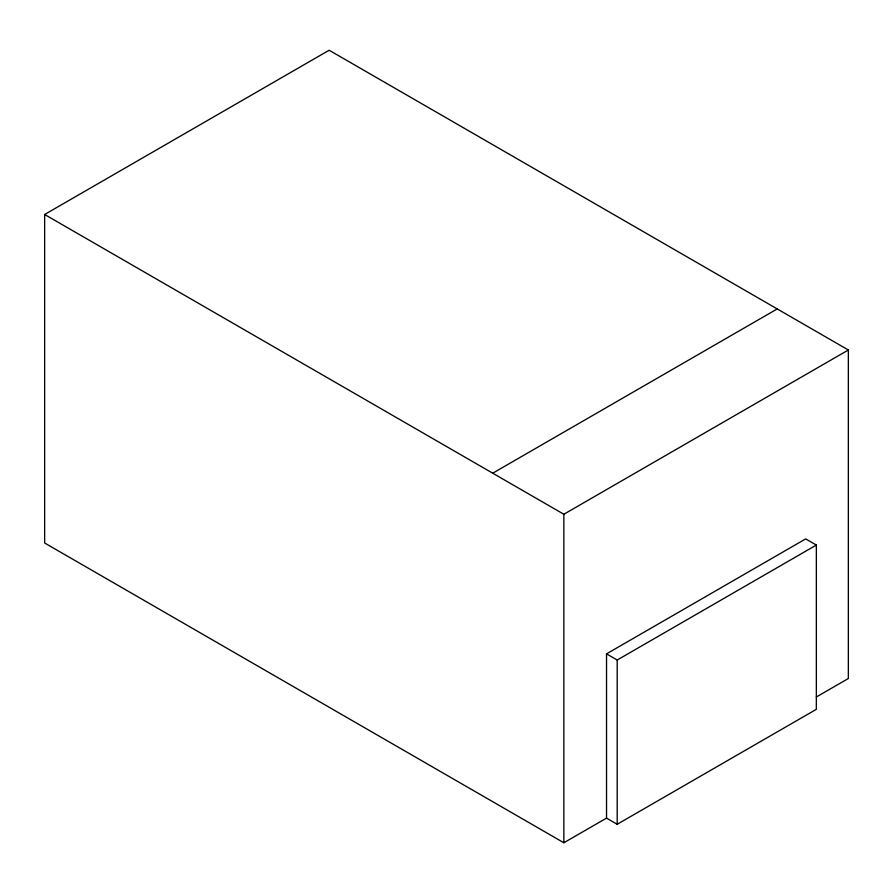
<?xml version="1.0" encoding="UTF-8"?>
<svg xmlns="http://www.w3.org/2000/svg" width="893" height="893" viewBox="0 0 893 893"><rect width="100%" height="100%" fill="white"/><g stroke="black" fill="none" stroke-linecap="round" stroke-linejoin="round"><path stroke-width="1.34" d="M606.526 818.122L606.526 653.866L805.676 538.892L816.347 545.054L816.347 709.31L617.197 824.284L606.526 818.122L563.851 842.758L44.65 543L44.65 214.487L329.149 50.242L848.35 350L848.35 678.513L816.347 696.986M492.735 473.19L777.223 308.933M44.65 214.487L563.851 514.256L848.35 350M606.526 653.866L617.197 660.027L816.347 545.054M617.197 660.027L617.197 824.284M563.851 514.256L563.851 842.758"/></g></svg>
